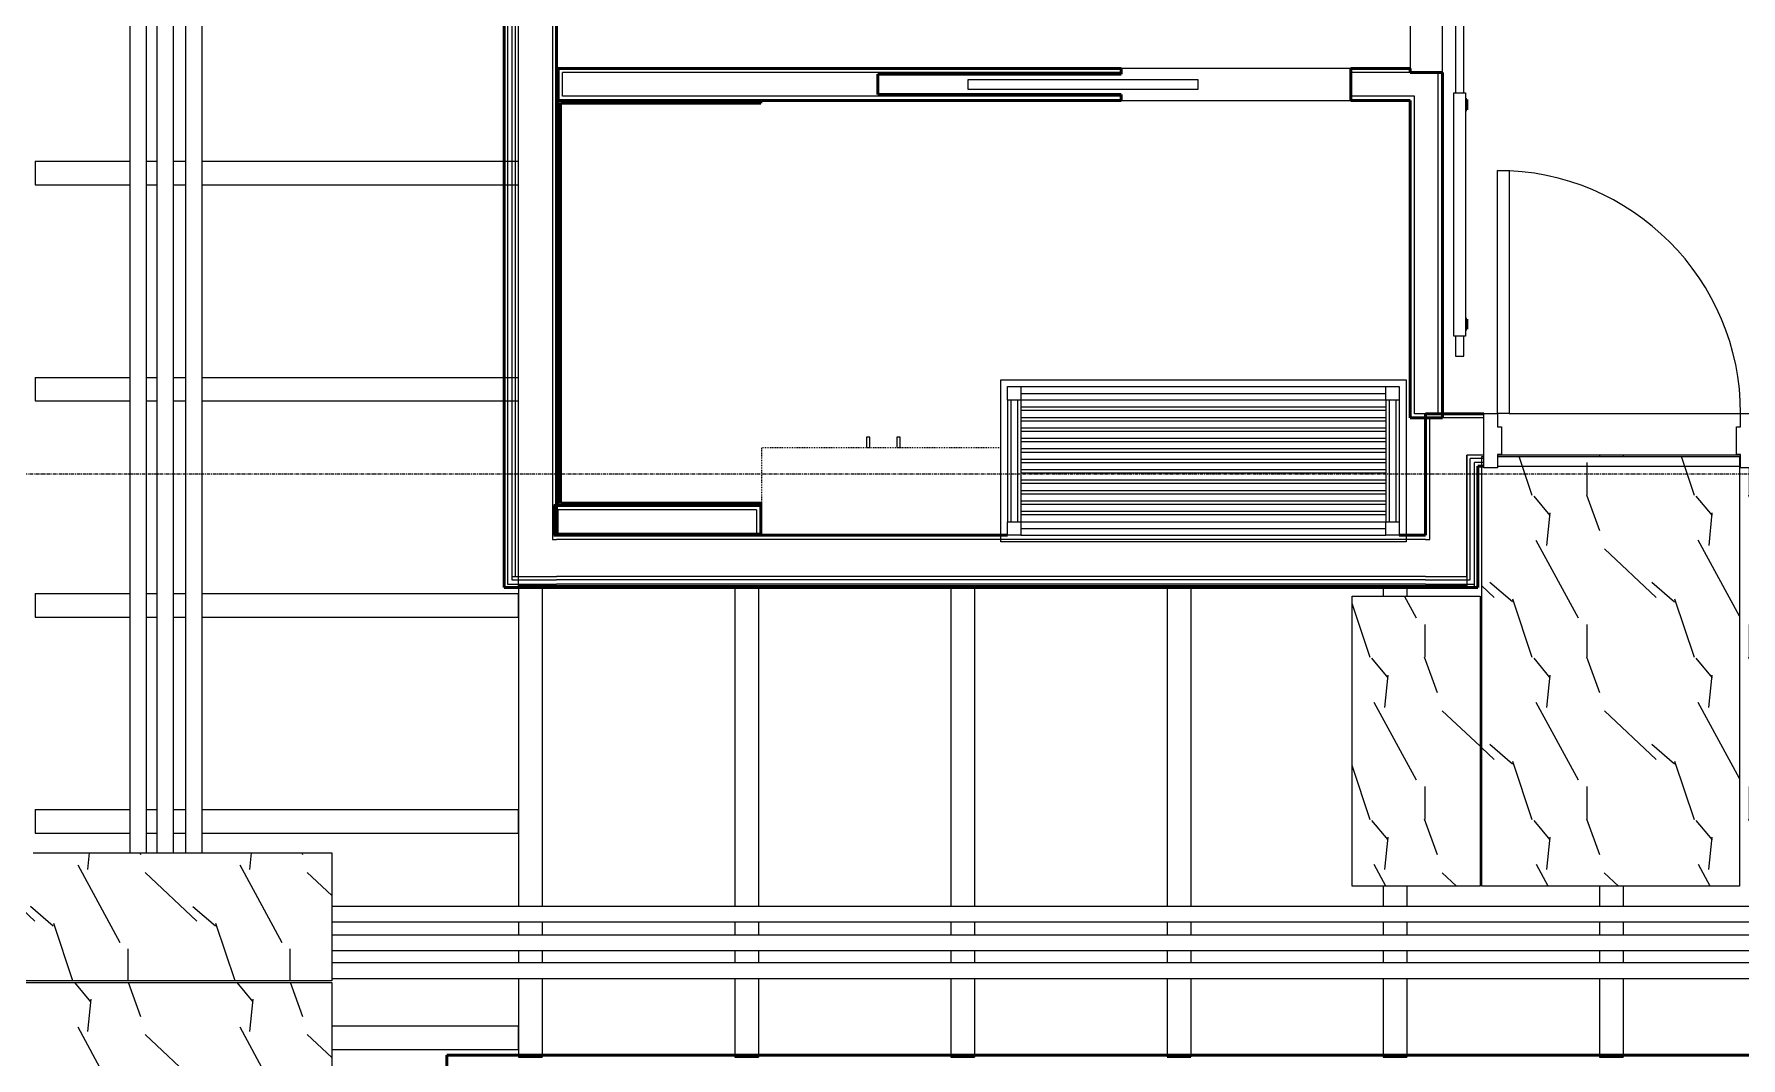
# Model space of a CAD drawing. Header units: inches. Extents: x -4218 to -1830, y 9767 to 12426.
# Drawn here: x -3479.4 to -3226.7, y 10380.8 to 10532.4 of the extents above; entities that cross this region are included whole.
import ezdxf

# ---------------------------------------------------------------- set-up
doc = ezdxf.new("R2010")
doc.units = ezdxf.units.IN
doc.header["$MEASUREMENT"] = 0
doc.linetypes.add('Dash', pattern=[0.25, 0.125, -0.125])
doc.linetypes.add('Grid Line 1_2_', pattern=[0.875, 0.5, -0.125, 0.125, -0.125])
for name, color, linetype, lineweight in [('0-1', 7, 'Continuous', 5), ('0-2', 10, 'Continuous', 9), ('A-CLNG-1', 252, 'Continuous', 9), ('A-CLNG-2', 10, 'Continuous', 9), ('A-CLNG-PATT-1', 71, 'Continuous', 13), ('A-DOOR-1', 10, 'Continuous', 9), ('A-DOOR-2', 50, 'Continuous', 20), ('A-DOOR-3', 7, 'Continuous', 50), ('A-DOOR-FRAM-3', 50, 'Continuous', 20), ('A-FLOR-4', 192, 'Continuous', 9), ('A-WALL-1', 7, 'Continuous', 50), ('A-WALL-2', 250, 'Continuous', 13), ('A-WALL-3', 10, 'Continuous', 9), ('A-WALL-4', 252, 'Continuous', 9), ('A-WALL-5', 253, 'Continuous', 9), ('I-WALL-1', 7, 'Continuous', 50), ('I-WALL-2', 10, 'Continuous', 9), ('I-WALL-3', 252, 'Continuous', 9), ('I-WALL-4', 253, 'Continuous', 9), ('P-PIPE-1', 10, 'Continuous', 9), ('Q-CASE-1', 252, 'Continuous', 9), ('Q-CASE-2', 10, 'Continuous', 9), ('Q-CASE-4', 252, 'Dash', 9), ('Q-CASE-5', 10, 'Dash', 9), ('S-BEAM', 12, 'Continuous', 9), ('S-GRID-1', 1, 'Grid Line 1_2_', 9)]:
    doc.layers.add(name, color=color, linetype=linetype, lineweight=lineweight)
pattern_1 = [(108.435, (6.24, 0), (-23.9995167, 47.999875), [9.107, -66.787]), (139.399, (3.36, 8.64), (-144.0005735, 119.9994401), [4.425, -216.844]), (136.848, (24, 11.52), (-360.00235884, 335.99803914), [10.527, -515.834]), (109.983, (16.32, 18.72), (-71.99926767, 192.0004429), [5.618, -275.295]), (90, (14.4, 0), (-24, 24), [4.8, -19.2]), (118.443, (14.4, 4.8), (168.00080613, -311.999948405), [13.101, -641.971]), (84.289, (8.16, 16.32), (-24.00143285, -215.9997167), [4.824, -236.373]), (129.806, (8.64, 21.12), (96.0006462, -119.9991583), [3.749, -183.697])]

# ---------------------------------------------------------------- blocks, each defined once
blk = doc.blocks.new('BARN - FLUSH - 3-0 x 7-0 BARN DOOR-2961666-BACKGROUND - RCP - 1ST FLOOR')
at = {"layer": 'A-DOOR-1'}
for p, q in [((-57, -4.32), (-60, -4.32)), ((-60, -4.32), (-60, -4.95)), ((-60, -4.95), (-60, -5.57)), ((-57, -5.82), (-57, -4.07)), ((-57, -4.07), (-21, -4.07)), ((-21, -4.07), (-21, -5.82)), ((21, -4.32), (-21, -4.32)), ((21, -4.95), (21, -4.32)), ((21, -5.57), (21, -4.95)), ((-60, -5.57), (-57, -5.57)), ((-21, -5.82), (-57, -5.82)), ((-21, -5.57), (21, -5.57))]:
    blk.add_line(p, q, dxfattribs=at)
at = {"layer": 'A-DOOR-3'}
for p, q in [((-56, -6), (-56, -5.82)), ((-54.5, -6), (-56, -6)), ((-54.5, -5.82), (-54.5, -6)), ((-23.5, -6), (-23.5, -5.82)), ((-22, -6), (-23.5, -6)), ((-22, -5.82), (-22, -6))]:
    blk.add_line(p, q, dxfattribs=at)
blk = doc.blocks.new('POCKET - FLUSH - 2-10 x 6-8-2882530-BACKGROUND - RCP - 1ST FLOOR')
at = {"layer": 'A-DOOR-2'}
for p, q in [((-39.67, -0.75), (-39.67, 0.75)), ((-39.67, 0.75), (-5.67, 0.75)), ((-5.67, 0.75), (-5.67, -0.75)), ((-5.67, -0.75), (-39.67, -0.75))]:
    blk.add_line(p, q, dxfattribs=at)
blk = doc.blocks.new('Bath Vanity - Bath Vanity 60_-3150019-BACKGROUND - RCP - 1ST FLOOR')
at = {"layer": 'Q-CASE-1'}
for p, q in [((-29.26, 0), (-29.26, 1)), ((30.74, 1), (30.74, 0)), ((30.74, 0), (-29.26, 0))]:
    blk.add_line(p, q, dxfattribs=at)
at = {"layer": 'Q-CASE-2'}
for p, q in [((-29.26, 1), (-29.26, 24)), ((-29.26, 24), (30.74, 24)), ((-28.26, 21), (-28.26, 23)), ((-28.26, 23), (-26.26, 23)), ((-26.26, 23), (27.74, 23)), ((-26.26, 23), (-26.26, 21)), ((27.74, 21), (27.74, 23)), ((27.74, 23), (29.74, 23)), ((29.74, 23), (29.74, 21)), ((30.74, 24), (30.74, 1)), ((-28.26, 21), (-28.26, 3)), ((-26.26, 21), (-28.26, 21)), ((-27.76, 21), (-27.76, 3)), ((-26.76, 21), (-26.76, 3)), ((-26.26, 22), (27.74, 22)), ((27.74, 21), (-26.26, 21)), ((-26.26, 21), (-26.26, 3)), ((27.74, 21), (27.74, 3)), ((29.74, 21), (27.74, 21)), ((28.24, 21), (28.24, 3)), ((29.24, 21), (29.24, 3)), ((29.74, 21), (29.74, 3)), ((-26.26, 20), (27.74, 20)), ((27.74, 19.45), (-26.26, 19.45)), ((-26.26, 18.45), (27.74, 18.45)), ((27.74, 17.91), (-26.26, 17.91)), ((-26.26, 16.91), (27.74, 16.91)), ((27.74, 16.36), (-26.26, 16.36)), ((-26.26, 15.36), (27.74, 15.36)), ((27.74, 14.82), (-26.26, 14.82)), ((-26.26, 13.82), (27.74, 13.82)), ((27.74, 13.27), (-26.26, 13.27)), ((-26.26, 12.27), (27.74, 12.27)), ((27.74, 11.73), (-26.26, 11.73)), ((-26.26, 10.73), (27.74, 10.73)), ((27.74, 10.18), (-26.26, 10.18)), ((-26.26, 9.18), (27.74, 9.18)), ((27.74, 8.64), (-26.26, 8.64)), ((-26.26, 7.64), (27.74, 7.64)), ((27.74, 7.09), (-26.26, 7.09)), ((-26.26, 6.09), (27.74, 6.09)), ((27.74, 5.55), (-26.26, 5.55)), ((-28.26, 1), (-28.26, 3)), ((-28.26, 3), (-26.26, 3)), ((-26.26, 4.55), (27.74, 4.55)), ((27.74, 4), (-26.26, 4)), ((-26.26, 3), (27.74, 3)), ((-26.26, 3), (-26.26, 1)), ((27.74, 1), (27.74, 3)), ((27.74, 3), (29.74, 3)), ((29.74, 3), (29.74, 1)), ((-26.26, 1), (-28.26, 1)), ((-26.26, 2), (27.74, 2)), ((-26.26, 1), (27.74, 1)), ((29.74, 1), (27.74, 1))]:
    blk.add_line(p, q, dxfattribs=at)
blk = doc.blocks.new('300 Series Wall Hung Cabinet_326 - 36_-V97-BACKGROUND - RCP - 1ST FLOOR')
at = {"layer": 'Q-CASE-2'}
for p, q in [((-2.01, 14.69), (-2.5, 14.69)), ((-2.5, 14.69), (-2.5, 13.19)), ((-2.5, 13.19), (-2.01, 13.19)), ((-2.01, 13.19), (-2.01, 14.69)), ((2.49, 14.69), (2, 14.69)), ((2, 14.69), (2, 13.19)), ((2, 13.19), (2.49, 13.19)), ((2.49, 13.19), (2.49, 14.69))]:
    blk.add_line(p, q, dxfattribs=at)
at = {"layer": 'Q-CASE-4'}
blk.add_line((17.37, 0.19), (-18, 0.19), dxfattribs=at)
at = {"layer": 'Q-CASE-5'}
for p, q in [((-18, 0.19), (-18, 13.19)), ((-18, 13.19), (17.37, 13.19))]:
    blk.add_line(p, q, dxfattribs=at)
blk = doc.blocks.new('CTR - 1st Phase - Unit Layouts_rvt-1-BACKGROUND - RCP - 1ST FLOOR')
at = {"layer": 'A-WALL-1'}
for p, q in [((-3401.8, 10527.29), (-3318.47, 10527.29)), ((-3401.8, 10526.66), (-3401.8, 10527.29)), ((-3401.8, 10523.16), (-3401.8, 10526.66)), ((-3318.47, 10526.41), (-3354.47, 10526.41)), ((-3354.47, 10526.41), (-3354.47, 10523.41)), ((-3318.47, 10527.29), (-3318.47, 10526.41)), ((-3284.47, 10527.29), (-3275.67, 10527.29)), ((-3284.47, 10522.54), (-3284.47, 10527.29)), ((-3275.67, 10527.29), (-3275.67, 10526.66)), ((-3275.67, 10526.66), (-3270.92, 10526.66)), ((-3270.92, 10526.66), (-3270.92, 10475.54)), ((-3401.8, 10522.54), (-3401.8, 10523.16)), ((-3354.47, 10523.41), (-3318.47, 10523.41)), ((-3318.47, 10523.41), (-3318.47, 10522.54)), ((-3401.83, 10462.54), (-3401.83, 10522.54)), ((-3401.83, 10522.54), (-3401.46, 10522.54)), ((-3318.47, 10522.54), (-3401.8, 10522.54)), ((-3401.46, 10522.54), (-3371.83, 10522.54)), ((-3401.46, 10522.16), (-3401.46, 10462.91)), ((-3371.83, 10522.16), (-3401.46, 10522.16)), ((-3371.83, 10522.54), (-3371.83, 10522.16)), ((-3275.67, 10522.54), (-3284.47, 10522.54)), ((-3275.67, 10475.54), (-3275.67, 10522.54)), ((-3275.05, 10475.54), (-3275.67, 10475.54)), ((-3271.55, 10475.54), (-3275.05, 10475.54)), ((-3270.92, 10475.54), (-3271.55, 10475.54)), ((-3402.43, 10462.54), (-3371.8, 10462.54)), ((-3402.43, 10461.91), (-3402.43, 10462.54)), ((-3401.46, 10462.54), (-3401.83, 10462.54)), ((-3401.46, 10462.91), (-3371.83, 10462.91)), ((-3371.83, 10462.54), (-3401.46, 10462.54)), ((-3371.83, 10462.91), (-3371.83, 10462.54)), ((-3371.8, 10462.54), (-3371.8, 10461.91)), ((-3402.43, 10458.41), (-3402.43, 10461.91)), ((-3371.8, 10461.91), (-3371.8, 10458.41)), ((-3402.43, 10458.16), (-3402.43, 10458.41)), ((-3371.8, 10458.16), (-3402.43, 10458.16)), ((-3371.8, 10458.41), (-3371.8, 10458.16))]:
    blk.add_line(p, q, dxfattribs=at)
at = {"layer": 'A-WALL-2'}
for p, q in [((-3318.47, 10526.66), (-3401.18, 10526.66)), ((-3401.18, 10523.16), (-3401.18, 10526.66)), ((-3275.67, 10526.66), (-3284.47, 10526.66)), ((-3271.55, 10476.16), (-3271.55, 10526.66)), ((-3318.47, 10523.16), (-3401.18, 10523.16)), ((-3275.67, 10523.16), (-3284.47, 10523.16)), ((-3275.05, 10523.16), (-3275.67, 10523.16)), ((-3275.05, 10476.16), (-3275.05, 10523.16)), ((-3271.55, 10476.16), (-3275.05, 10476.16)), ((-3372.43, 10461.91), (-3401.8, 10461.91)), ((-3401.8, 10458.41), (-3401.8, 10461.91)), ((-3372.43, 10461.91), (-3372.43, 10458.41)), ((-3402.43, 10458.41), (-3401.8, 10458.41)), ((-3401.8, 10458.41), (-3402.43, 10458.41)), ((-3372.43, 10458.41), (-3401.8, 10458.41)), ((-3372.43, 10458.41), (-3371.8, 10458.41)), ((-3371.8, 10458.41), (-3372.43, 10458.41))]:
    blk.add_line(p, q, dxfattribs=at)
at = {"layer": 'A-WALL-3'}
for p, q in [((-3275.67, 10562.66), (-3275.67, 10527.29)), ((-3270.92, 10526.66), (-3270.92, 10562.66)), ((-3284.47, 10527.29), (-3318.47, 10527.29)), ((-3318.47, 10522.54), (-3284.47, 10522.54))]:
    blk.add_line(p, q, dxfattribs=at)
at = {"layer": 'A-WALL-4'}
for p, q in [((-3354.47, 10523.41), (-3354.47, 10526.41)), ((-3354.47, 10526.41), (-3318.47, 10526.41)), ((-3318.47, 10526.41), (-3318.47, 10527.29)), ((-3284.47, 10527.29), (-3284.47, 10522.54)), ((-3275.67, 10527.29), (-3275.67, 10526.66)), ((-3270.92, 10526.66), (-3275.67, 10526.66)), ((-3318.47, 10523.41), (-3354.47, 10523.41)), ((-3318.47, 10522.54), (-3318.47, 10523.41)), ((-3402.06, 10462.54), (-3401.83, 10462.54)), ((-3371.8, 10458.16), (-3371.8, 10462.54))]:
    blk.add_line(p, q, dxfattribs=at)
at = {"layer": 'A-WALL-5'}
for p, q in [((-3402.43, 10462.54), (-3402.06, 10462.54)), ((-3402.43, 10458.16), (-3402.43, 10462.54)), ((-3401.83, 10462.54), (-3371.83, 10462.54)), ((-3371.8, 10458.16), (-3402.43, 10458.16))]:
    blk.add_line(p, q, dxfattribs=at)
at = {"layer": '0-2', "rotation": 89.99999999999763}
blk.add_blockref('BARN - FLUSH - 3-0 x 7-0 BARN DOOR-2961666-BACKGROUND - RCP - 1ST FLOOR', (-3273.3, 10544.66), dxfattribs=at)
at = {"layer": '0-2'}
for name, p in [('POCKET - FLUSH - 2-10 x 6-8-2882530-BACKGROUND - RCP - 1ST FLOOR', (-3301.47, 10524.91)), ('Bath Vanity - Bath Vanity 60_-3150019-BACKGROUND - RCP - 1ST FLOOR', (-3307.04, 10457.16)), ('300 Series Wall Hung Cabinet_326 - 36_-V97-BACKGROUND - RCP - 1ST FLOOR', (-3353.68, 10457.98))]:
    blk.add_blockref(name, p, dxfattribs=at)
blk = doc.blocks.new('HOLLOW METAL - UNIT DOOR-2191980-BACKGROUND - RCP - 1ST FLOOR')
at = {"layer": 'A-DOOR-1'}
blk.add_arc((18, -4.125), 36, 180, 270, dxfattribs=at)
at = {"layer": 'A-DOOR-2'}
for p, q in [((16.25, -4.125), (18, -4.125)), ((16.25, -40.125), (16.25, -4.125)), ((18, -4.125), (18, -40.125)), ((18, -40.125), (16.25, -40.125))]:
    blk.add_line(p, q, dxfattribs=at)
at = {"layer": 'A-DOOR-FRAM-3'}
for p, q in [((-20, 3.875), (-18, 3.875)), ((-20, -4.125), (-20, 3.875)), ((-18, 3.875), (-18, 1.9375)), ((18, 3.875), (20, 3.875)), ((18, 1.9375), (18, 3.875)), ((20, 3.875), (20, -4.125)), ((-18, 1.9375), (-17.375, 1.9375)), ((-17.375, 1.9375), (-17.375, -2.1875)), ((17.375, 1.9375), (18, 1.9375)), ((17.375, -2.1875), (17.375, 1.9375)), ((-18, -2.1875), (-18, -4.125)), ((-17.375, -2.1875), (-18, -2.1875)), ((18, -2.1875), (17.375, -2.1875)), ((18, -4.125), (18, -2.1875)), ((-18, -4.125), (-20, -4.125)), ((20, -4.125), (18, -4.125))]:
    blk.add_line(p, q, dxfattribs=at)
blk = doc.blocks.new('CTR - 1st Phase - Common Walls_rvt-1-BACKGROUND - RCP - 1ST FLOOR')
at = {"layer": 'A-CLNG-PATT-1'}
h = blk.add_hatch(dxfattribs=at)
h.set_pattern_fill('FP_2', color=256, style=0, pattern_type=2)
h.set_pattern_definition(pattern_1)
h.paths.add_polyline_path([(-3284.29, 10406.19), (-3265.34, 10406.19), (-3265.34, 10449.16), (-3284.29, 10449.16), (-3284.29, 10407.08)], flags=0)
h.paths.add_polyline_path([(-3226.94, 10406.19), (-3226.94, 10469.8), (-3262.77, 10469.8), (-3262.77, 10468.16), (-3264.77, 10468.16), (-3264.77, 10469.8), (-3265.09, 10469.8), (-3265.09, 10406.19), (-3234.05, 10406.19)], flags=0)
h.paths.add_polyline_path([(-3226.69, 10406.19), (-3207.74, 10406.19), (-3207.74, 10469.8), (-3224.77, 10469.8), (-3224.77, 10468.16), (-3226.69, 10468.16), (-3226.69, 10407.08)], flags=0)
h = blk.add_hatch(dxfattribs=at)
h.set_pattern_fill('FP_2', color=256, style=0, pattern_type=2)
h.set_pattern_definition(pattern_1)
h.paths.add_polyline_path([(-3435.32, 10334.57), (-3435.32, 10353.52), (-3478.3, 10353.52), (-3478.3, 10334.57), (-3448.77, 10334.57), (-3448.77, 10343.59), (-3448.02, 10343.59), (-3448.02, 10341.84), (-3443.27, 10341.84), (-3443.27, 10343.59), (-3442.52, 10343.59), (-3442.52, 10334.57)], flags=0)
h.paths.add_polyline_path([(-3454.92, 10345.21), (-3456.92, 10345.21), (-3456.92, 10347.15), (-3457.55, 10347.15), (-3457.55, 10351.28), (-3456.92, 10351.28), (-3456.92, 10353.21), (-3454.92, 10353.21), (-3454.92, 10345.84)], flags=0)
h.paths.add_polyline_path([(-3435.32, 10353.77), (-3435.32, 10391.92), (-3498.93, 10391.92), (-3498.93, 10356.09), (-3497.3, 10356.09), (-3497.3, 10354.09), (-3498.93, 10354.09), (-3498.93, 10353.77), (-3468.67, 10353.77)], flags=0)
h.paths.add_polyline_path([(-3435.32, 10392.17), (-3435.32, 10411.12), (-3498.93, 10411.12), (-3498.93, 10394.09), (-3497.3, 10394.09), (-3497.3, 10392.17), (-3451.91, 10392.17)], flags=0)
at = {"layer": 'A-CLNG-1'}
for p, q in [((-3265.09, 10468.41), (-3265.09, 10469.8)), ((-3265.09, 10469.8), (-3264.77, 10469.8)), ((-3262.77, 10469.8), (-3226.94, 10469.8)), ((-3226.94, 10469.8), (-3226.94, 10468.41))]:
    blk.add_line(p, q, dxfattribs=at)
at = {"layer": 'A-CLNG-2'}
for p, q in [((-3265.09, 10406.19), (-3265.09, 10468.41)), ((-3226.94, 10468.41), (-3226.94, 10406.19)), ((-3284.29, 10406.19), (-3284.29, 10449.16)), ((-3284.29, 10449.16), (-3265.34, 10449.16)), ((-3265.34, 10449.16), (-3265.34, 10406.19)), ((-3479.55, 10411.12), (-3435.32, 10411.12)), ((-3435.32, 10411.12), (-3435.32, 10392.17)), ((-3265.34, 10406.19), (-3284.29, 10406.19)), ((-3226.94, 10406.19), (-3265.09, 10406.19)), ((-3497.55, 10391.92), (-3435.32, 10391.92)), ((-3435.32, 10392.17), (-3497.3, 10392.17)), ((-3435.32, 10391.92), (-3435.32, 10353.77))]:
    blk.add_line(p, q, dxfattribs=at)
at = {"layer": 'A-WALL-2'}
for p, q in [((-3409.3, 10813.49), (-3409.3, 10450.91)), ((-3408.67, 10813.49), (-3408.67, 10451.54)), ((-3408.17, 10813.49), (-3408.17, 10452.04)), ((-3402.67, 10813.49), (-3402.67, 10457.54)), ((-3272.8, 10457.54), (-3272.8, 10475.54)), ((-3267.3, 10475.54), (-3272.8, 10475.54)), ((-3265.67, 10475.54), (-3267.3, 10475.54)), ((-3264.77, 10475.54), (-3265.67, 10475.54)), ((-3267.3, 10452.04), (-3267.3, 10470.04)), ((-3266.8, 10470.04), (-3267.3, 10470.04)), ((-3265.67, 10470.04), (-3266.8, 10470.04)), ((-3264.77, 10470.04), (-3265.67, 10470.04)), ((-3266.8, 10451.54), (-3266.8, 10469.54)), ((-3266.17, 10469.54), (-3266.8, 10469.54)), ((-3265.67, 10469.54), (-3266.17, 10469.54)), ((-3266.17, 10450.91), (-3266.17, 10468.91)), ((-3265.67, 10468.91), (-3266.17, 10468.91)), ((-3264.77, 10469.54), (-3265.67, 10469.54)), ((-3264.77, 10468.91), (-3265.67, 10468.91)), ((-3402.67, 10457.54), (-3402.05, 10457.54)), ((-3273.42, 10457.54), (-3402.05, 10457.54)), ((-3273.42, 10457.54), (-3272.8, 10457.54)), ((-3409.3, 10450.91), (-3408.67, 10450.91)), ((-3408.67, 10451.54), (-3408.17, 10451.54)), ((-3408.67, 10450.91), (-3402.05, 10450.91)), ((-3408.17, 10452.04), (-3402.67, 10452.04)), ((-3408.17, 10451.54), (-3402.05, 10451.54)), ((-3402.67, 10452.04), (-3402.05, 10452.04)), ((-3273.42, 10452.04), (-3402.05, 10452.04)), ((-3273.42, 10451.54), (-3402.05, 10451.54)), ((-3273.42, 10450.91), (-3402.05, 10450.91)), ((-3273.42, 10452.04), (-3272.8, 10452.04)), ((-3273.42, 10451.54), (-3267.3, 10451.54)), ((-3273.42, 10450.91), (-3266.8, 10450.91)), ((-3272.8, 10452.04), (-3267.3, 10452.04)), ((-3267.3, 10451.54), (-3266.8, 10451.54)), ((-3266.8, 10450.91), (-3266.17, 10450.91)), ((-3266.17, 10450.41), (-3266.17, 10450.91)), ((-3266.17, 10450.41), (-3266.17, 10450.91))]:
    blk.add_line(p, q, dxfattribs=at)
at = {"layer": 'I-WALL-1'}
for p, q in [((-3409.8, 10450.41), (-3409.8, 10813.49)), ((-3402.05, 10813.49), (-3402.05, 10458.16)), ((-3273.42, 10458.16), (-3273.42, 10476.16)), ((-3273.42, 10476.16), (-3272.8, 10476.16)), ((-3272.8, 10476.16), (-3265.67, 10476.16)), ((-3265.67, 10476.16), (-3264.77, 10476.16)), ((-3265.67, 10468.41), (-3265.67, 10450.41)), ((-3264.77, 10468.41), (-3265.67, 10468.41)), ((-3402.05, 10458.16), (-3335.3, 10458.16)), ((-3277.3, 10458.16), (-3273.42, 10458.16)), ((-3409.3, 10450.41), (-3409.8, 10450.41)), ((-3402.05, 10450.41), (-3409.3, 10450.41)), ((-3273.42, 10450.41), (-3402.05, 10450.41)), ((-3266.17, 10450.41), (-3273.42, 10450.41)), ((-3265.67, 10450.41), (-3266.17, 10450.41)), ((-3418.3, 10352.96), (-3418.3, 10381.16)), ((-3418.3, 10381.16), (-3417.8, 10381.16)), ((-3417.8, 10381.16), (-3410.55, 10381.16)), ((-3410.55, 10381.16), (-3208.5, 10381.16))]:
    blk.add_line(p, q, dxfattribs=at)
at = {"layer": 'I-WALL-2'}
for p, q in [((-3226.77, 10476.16), (-3261.02, 10476.16)), ((-3262.77, 10468.41), (-3226.77, 10468.41))]:
    blk.add_line(p, q, dxfattribs=at)
at = {"layer": 'I-WALL-3'}
for p, q in [((-3409.8, 10450.41), (-3409.8, 10813.49)), ((-3265.67, 10468.41), (-3265.67, 10450.41)), ((-3265.09, 10468.41), (-3265.67, 10468.41)), ((-3226.77, 10468.41), (-3226.94, 10468.41)), ((-3409.8, 10450.41), (-3402.05, 10450.41)), ((-3284.33, 10450.41), (-3402.05, 10450.41)), ((-3266.05, 10450.41), (-3265.67, 10450.41)), ((-3418.3, 10352.96), (-3418.3, 10381.16)), ((-3410.55, 10381.16), (-3418.3, 10381.16)), ((-3410.55, 10381.16), (-3208.5, 10381.16))]:
    blk.add_line(p, q, dxfattribs=at)
at = {"layer": 'I-WALL-4'}
for p, q in [((-3402.05, 10450.69), (-3402.05, 10450.41)), ((-3402.05, 10450.69), (-3402.05, 10450.41)), ((-3273.42, 10450.41), (-3284.29, 10450.41)), ((-3273.42, 10450.41), (-3266.05, 10450.41))]:
    blk.add_line(p, q, dxfattribs=at)
at = {"layer": 'P-PIPE-1'}
for p, q in [((-3465.19, 10411.12), (-3465.19, 10649.86)), ((-3462.81, 10649.86), (-3462.81, 10411.12)), ((-3461.19, 10411.12), (-3461.19, 10649.86)), ((-3458.81, 10649.86), (-3458.81, 10411.12)), ((-3456.94, 10411.12), (-3456.94, 10649.86)), ((-3454.57, 10649.86), (-3454.57, 10411.12)), ((-3435.32, 10403.25), (-2798.23, 10403.25)), ((-2798.23, 10400.87), (-3435.32, 10400.87)), ((-3435.32, 10399.01), (-2798.23, 10399.01)), ((-2798.23, 10396.63), (-3435.32, 10396.63)), ((-3435.32, 10394.88), (-2798.23, 10394.88)), ((-2798.23, 10392.5), (-3435.32, 10392.5))]:
    blk.add_line(p, q, dxfattribs=at)
at = {"layer": '0-2', "rotation": 180}
blk.add_blockref('HOLLOW METAL - UNIT DOOR-2191980-BACKGROUND - RCP - 1ST FLOOR', (-3244.77, 10472.04), dxfattribs=at)
blk = doc.blocks.new('Dimension Lumber - LVL - 3_5X5_5-V268-BACKGROUND - RCP - 1ST FLOOR')
at = {"layer": 'S-BEAM'}
for p, q in [((-35.77, 1.75), (-35.77, -1.75)), ((-35.77, 1.75), (-21.74, 1.75)), ((-19.37, 1.75), (-17.74, 1.75)), ((-15.37, 1.75), (-13.5, 1.75)), ((-11.13, 1.75), (33.65, 1.75)), ((33.65, 1.75), (35.77, 1.75)), ((-35.77, -1.75), (-21.74, -1.75)), ((-19.37, -1.75), (-17.74, -1.75)), ((-15.37, -1.75), (-13.5, -1.75)), ((-11.13, -1.75), (33.65, -1.75)), ((33.65, -1.75), (35.77, -1.75))]:
    blk.add_line(p, q, dxfattribs=at)
blk = doc.blocks.new('Dimension Lumber - LVL - 3_5X5_5-V269-BACKGROUND - RCP - 1ST FLOOR')
at = {"layer": 'S-BEAM'}
for p, q in [((-35.77, 1.75), (-35.77, -1.75)), ((-35.77, 1.75), (-21.74, 1.75)), ((-19.37, 1.75), (-17.74, 1.75)), ((-15.37, 1.75), (-13.5, 1.75)), ((-11.12, 1.75), (33.65, 1.75)), ((33.65, 1.75), (34.11, 1.75)), ((34.15, 1.75), (35.23, 1.75)), ((35.27, 1.75), (35.77, 1.75)), ((-35.77, -1.75), (-21.74, -1.75)), ((-19.37, -1.75), (-17.74, -1.75)), ((-15.37, -1.75), (-13.5, -1.75)), ((-11.12, -1.75), (33.65, -1.75)), ((33.65, -1.75), (34.11, -1.75)), ((34.15, -1.75), (35.24, -1.75)), ((35.27, -1.75), (35.77, -1.75))]:
    blk.add_line(p, q, dxfattribs=at)
blk = doc.blocks.new('Dimension Lumber - LVL - 3_5X5_5-2690759-BACKGROUND - RCP - 1ST FLOOR')
at = {"layer": 'S-BEAM'}
for p, q in [((-36.65, 1.75), (-36.65, -1.75)), ((-36.65, 1.75), (-22.61, 1.75)), ((-20.24, 1.75), (-18.61, 1.75)), ((-16.24, 1.75), (-14.37, 1.75)), ((-12, 1.75), (34.9, 1.75)), ((34.9, -1.75), (34.9, 1.75)), ((-36.65, -1.75), (-22.61, -1.75)), ((-20.24, -1.75), (-18.61, -1.75)), ((-16.24, -1.75), (-14.37, -1.75)), ((-12, -1.75), (34.9, -1.75))]:
    blk.add_line(p, q, dxfattribs=at)
blk = doc.blocks.new('Dimension Lumber - LVL - 3_5X5_5-V270-BACKGROUND - RCP - 1ST FLOOR')
at = {"layer": 'S-BEAM'}
for p, q in [((-36.65, 1.75), (-36.65, -1.75)), ((-36.65, 1.75), (-22.61, 1.75)), ((-20.24, 1.75), (-18.61, 1.75)), ((-16.24, 1.75), (-14.37, 1.75)), ((-12, 1.75), (34.9, 1.75)), ((34.9, -1.75), (34.9, 1.75)), ((-36.65, -1.75), (-22.61, -1.75)), ((-20.24, -1.75), (-18.61, -1.75)), ((-16.24, -1.75), (-14.37, -1.75)), ((-12, -1.75), (34.9, -1.75))]:
    blk.add_line(p, q, dxfattribs=at)
blk = doc.blocks.new('Dimension Lumber - LVL - 3_5X5_5-2690757-BACKGROUND - RCP - 1ST FLOOR')
at = {"layer": 'S-BEAM'}
for p, q in [((-46.12, 1.75), (-45.88, 1.75)), ((17.73, 1.75), (45.38, 1.75)), ((45.38, -1.75), (45.38, 1.75)), ((-46.12, -1.75), (-45.88, -1.75)), ((17.73, -1.75), (45.38, -1.75))]:
    blk.add_line(p, q, dxfattribs=at)
blk = doc.blocks.new('Dimension Lumber - LVL - 3_5X5_5-V278-BACKGROUND - RCP - 1ST FLOOR')
at = {"layer": 'S-BEAM'}
for p, q in [((-43.78, 1.75), (-43.53, 1.75)), ((20.07, 1.75), (23.02, 1.75)), ((25.39, 1.75), (27.26, 1.75)), ((29.63, 1.75), (31.39, 1.75)), ((33.76, 1.75), (45.1, 1.75)), ((45.1, 1.75), (45.37, 1.75)), ((45.37, -1.75), (45.37, 1.75)), ((-43.78, -1.75), (-43.53, -1.75)), ((20.07, -1.75), (23.02, -1.75)), ((25.39, -1.75), (27.26, -1.75)), ((29.63, -1.75), (31.39, -1.75)), ((33.76, -1.75), (45.1, -1.75)), ((45.1, -1.75), (45.37, -1.75))]:
    blk.add_line(p, q, dxfattribs=at)
blk = doc.blocks.new('Dimension Lumber - LVL - 3_5X5_5-V283-BACKGROUND - RCP - 1ST FLOOR')
at = {"layer": 'S-BEAM'}
for p, q in [((-34.76, 1.75), (-34.76, -1.75)), ((-34.76, 1.75), (-34.51, 1.75)), ((-34.51, 1.75), (-33.51, 1.75)), ((9.46, 1.75), (12.4, 1.75)), ((14.77, 1.75), (16.65, 1.75)), ((19.01, 1.75), (20.77, 1.75)), ((23.14, 1.75), (34.49, 1.75)), ((34.49, 1.75), (34.76, 1.75)), ((34.76, -1.75), (34.76, 1.75)), ((-34.76, -1.75), (-34.51, -1.75)), ((-34.51, -1.75), (-33.51, -1.75)), ((9.46, -1.75), (12.4, -1.75)), ((14.77, -1.75), (16.65, -1.75)), ((19.01, -1.75), (20.77, -1.75)), ((23.14, -1.75), (34.49, -1.75)), ((34.49, -1.75), (34.76, -1.75))]:
    blk.add_line(p, q, dxfattribs=at)
blk = doc.blocks.new('Dimension Lumber - LVL - 3_5X5_5-V284-BACKGROUND - RCP - 1ST FLOOR')
at = {"layer": 'S-BEAM'}
for p, q in [((-34.76, 1.75), (-34.76, -1.75)), ((-34.76, 1.75), (12.4, 1.75)), ((14.77, 1.75), (16.65, 1.75)), ((19.01, 1.75), (20.77, 1.75)), ((23.14, 1.75), (34.49, 1.75)), ((34.49, 1.75), (34.74, 1.75)), ((34.76, -1.75), (34.76, 1.75)), ((-34.76, -1.75), (12.4, -1.75)), ((14.77, -1.75), (16.65, -1.75)), ((19.02, -1.75), (20.77, -1.75)), ((23.14, -1.75), (34.49, -1.75)), ((34.49, -1.75), (34.73, -1.75))]:
    blk.add_line(p, q, dxfattribs=at)
blk = doc.blocks.new('Dimension Lumber - LVL - 3_5X5_5-V285-BACKGROUND - RCP - 1ST FLOOR')
at = {"layer": 'S-BEAM'}
for p, q in [((-34.76, 1.75), (-34.76, -1.75)), ((-34.76, 1.75), (12.4, 1.75)), ((14.77, 1.75), (16.65, 1.75)), ((19.02, 1.75), (20.77, 1.75)), ((23.14, 1.75), (34.49, 1.75)), ((34.49, 1.75), (34.76, 1.75)), ((34.76, -1.75), (34.76, 1.75)), ((-34.76, -1.75), (12.4, -1.75)), ((14.77, -1.75), (16.65, -1.75)), ((19.02, -1.75), (20.77, -1.75)), ((23.14, -1.75), (34.49, -1.75)), ((34.49, -1.75), (34.76, -1.75))]:
    blk.add_line(p, q, dxfattribs=at)
blk = doc.blocks.new('Dimension Lumber - LVL - 3_5X5_5-V286-BACKGROUND - RCP - 1ST FLOOR')
at = {"layer": 'S-BEAM'}
for p, q in [((-34.76, 1.75), (-34.76, -1.75)), ((-34.76, 1.75), (12.4, 1.75)), ((14.78, 1.75), (16.65, 1.75)), ((19.02, 1.75), (20.77, 1.75)), ((23.15, 1.75), (34.49, 1.75)), ((34.49, 1.75), (34.76, 1.75)), ((34.76, -1.75), (34.76, 1.75)), ((-34.76, -1.75), (12.4, -1.75)), ((14.78, -1.75), (16.65, -1.75)), ((19.02, -1.75), (20.77, -1.75)), ((23.15, -1.75), (34.49, -1.75)), ((34.49, -1.75), (34.76, -1.75))]:
    blk.add_line(p, q, dxfattribs=at)
blk = doc.blocks.new('Dimension Lumber - LVL - 3_5X5_5-V305-BACKGROUND - RCP - 1ST FLOOR')
at = {"layer": 'S-BEAM'}
for p, q in [((-34.76, 1.75), (-34.76, -1.75)), ((-34.76, 1.75), (12.4, 1.75)), ((14.78, 1.75), (16.65, 1.75)), ((19.02, 1.75), (20.77, 1.75)), ((23.15, 1.75), (34.49, 1.75)), ((34.5, 1.75), (34.76, 1.75)), ((34.76, -1.75), (34.76, 1.75)), ((-34.76, -1.75), (12.4, -1.75)), ((14.78, -1.75), (16.65, -1.75)), ((19.02, -1.75), (20.77, -1.75)), ((23.15, -1.75), (34.49, -1.75)), ((34.49, -1.75), (34.76, -1.75))]:
    blk.add_line(p, q, dxfattribs=at)

msp = doc.modelspace()

# ---------------------------------------------------------------- linework, layer by layer
at = {"layer": 'A-FLOR-4'}
for p, q in [((-3407.67, 10450.69), (-3407.67, 10842.51)), ((-3408.67, 10542.04), (-3408.67, 10513.54)), ((-3408.67, 10510.04), (-3408.67, 10481.54)), ((-3408.67, 10478.04), (-3408.67, 10452.04)), ((-3264.77, 10470.04), (-3267.3, 10470.04)), ((-3267.3, 10470.04), (-3267.3, 10450.91)), ((-3226.77, 10470.04), (-3262.77, 10470.04)), ((-3408.67, 10452.04), (-3407.67, 10452.04)), ((-3284.33, 10450.69), (-3407.67, 10450.69)), ((-3267.3, 10450.69), (-3284.29, 10450.69)), ((-3267.3, 10450.88), (-3267.3, 10450.69))]:
    msp.add_line(p, q, dxfattribs=at)
at = {"layer": 'S-GRID-1'}
msp.add_line((-1830.2, 10467.19), (-4168.71, 10467.19), dxfattribs=at)

# ---------------------------------------------------------------- block references
at = {"layer": '0-1'}
for name in ['CTR - 1st Phase - Unit Layouts_rvt-1-BACKGROUND - RCP - 1ST FLOOR', 'CTR - 1st Phase - Common Walls_rvt-1-BACKGROUND - RCP - 1ST FLOOR']:
    msp.add_blockref(name, (0, 0), dxfattribs=at)
at = {"layer": 'S-BEAM'}
for name, p in [('Dimension Lumber - LVL - 3_5X5_5-V268-BACKGROUND - RCP - 1ST FLOOR', (-3443.45, 10511.79)), ('Dimension Lumber - LVL - 3_5X5_5-V269-BACKGROUND - RCP - 1ST FLOOR', (-3443.45, 10479.79)), ('Dimension Lumber - LVL - 3_5X5_5-2690759-BACKGROUND - RCP - 1ST FLOOR', (-3442.57, 10447.79)), ('Dimension Lumber - LVL - 3_5X5_5-V270-BACKGROUND - RCP - 1ST FLOOR', (-3442.57, 10415.79)), ('Dimension Lumber - LVL - 3_5X5_5-2690757-BACKGROUND - RCP - 1ST FLOOR', (-3453.05, 10383.79))]:
    msp.add_blockref(name, p, dxfattribs=at)
at = {"layer": 'S-BEAM', "rotation": 270}
for name, p in [('Dimension Lumber - LVL - 3_5X5_5-V278-BACKGROUND - RCP - 1ST FLOOR', (-3245.92, 10426.26)), ('Dimension Lumber - LVL - 3_5X5_5-V305-BACKGROUND - RCP - 1ST FLOOR', (-3405.92, 10415.65)), ('Dimension Lumber - LVL - 3_5X5_5-V286-BACKGROUND - RCP - 1ST FLOOR', (-3373.92, 10415.65)), ('Dimension Lumber - LVL - 3_5X5_5-V285-BACKGROUND - RCP - 1ST FLOOR', (-3341.92, 10415.65)), ('Dimension Lumber - LVL - 3_5X5_5-V284-BACKGROUND - RCP - 1ST FLOOR', (-3309.92, 10415.65)), ('Dimension Lumber - LVL - 3_5X5_5-V283-BACKGROUND - RCP - 1ST FLOOR', (-3277.92, 10415.65))]:
    msp.add_blockref(name, p, dxfattribs=at)

doc.saveas('drawing.dxf')
